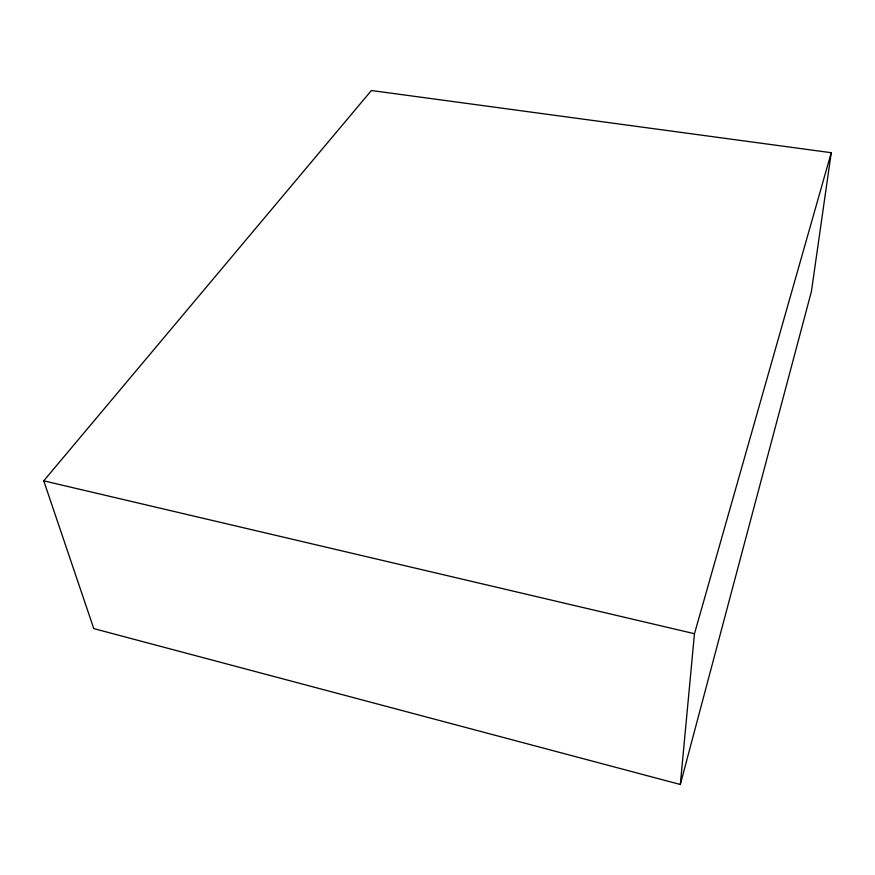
<?xml version="1.0" encoding="UTF-8"?>
<svg xmlns="http://www.w3.org/2000/svg" width="875" height="875" viewBox="0 0 875 875"><rect width="100%" height="100%" fill="white"/><g stroke="black" fill="none" stroke-linecap="round" stroke-linejoin="round"><path stroke-width="1.31" d="M680.312 784.492L694.466 633.719L831.25 152.709L371.405 90.508L43.75 480.834L93.767 628.6L680.312 784.492L811.431 291.397L831.25 152.709M43.75 480.834L694.466 633.719"/></g></svg>
